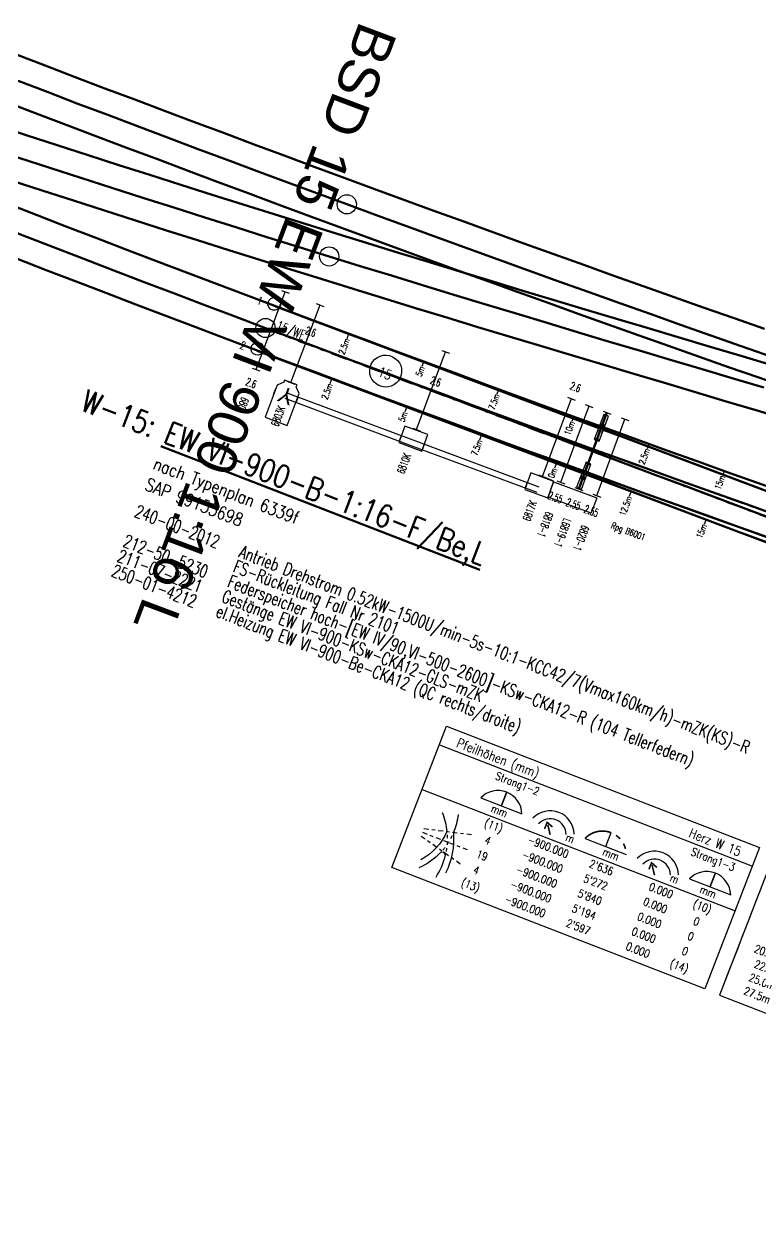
# Model space of a CAD drawing. Header units: millimetres. Extents: x 2688706 to 2690835, y 1254387 to 1255241.
# Drawn here: x 2689214.56 to 2689237.58, y 1254916 to 1254953.5 of the extents above; entities that cross this region are included whole.
import ezdxf
from ezdxf.enums import TextEntityAlignment as Align

# ---------------------------------------------------------------- set-up
doc = ezdxf.new("R2010")
doc.units = ezdxf.units.MM
doc.linetypes.add('STRICHPUNKT', pattern=[1, 0.5, -0.25, 0, -0.25])
for name, color, linetype in [('A-HS-0015-_____', 1, 'STRICHPUNKT'), ('A-N1-0015-_____', 1, 'STRICHPUNKT'), ('BS-TR-B-Gleisstrang-LinieGeometrie', 7, 'Continuous'), ('BS-TR-B-Weiche-Kurzbezeichnung', 7, 'Continuous'), ('BS-TR-B-Weiche-PunktGeometrie', 7, 'Continuous'), ('BS-TR-N-Gleisstrang-LinieGeometrie', 7, 'Continuous'), ('D-TB-0015-_____', 7, 'Continuous'), ('G-EM-0015-_____', 1, 'Continuous'), ('G-GE-0015-_____', 1, 'Continuous'), ('L-HS-0015-_____', 4, 'Continuous'), ('L-N1-0015-_____', 3, 'Continuous'), ('L-ST-0015-_____', 7, 'Continuous'), ('P-ON-0015-_____', 7, 'Continuous'), ('S-ON-0015-_____', 7, 'Continuous'), ('T-DD-0015-_____', 7, 'Continuous'), ('T-EM-0015-_____', 1, 'Continuous'), ('T-GE-0015-_____', 1, 'Continuous'), ('T-HZ-0015-_____', 7, 'Continuous'), ('T-PP-0015-_____', 7, 'Continuous'), ('T-SS-0015-_____', 7, 'Continuous'), ('T-ST', 7, 'Continuous'), ('T-WE-0015-_____', 6, 'Continuous'), ('T-WW-0015-_____', 6, 'Continuous')]:
    doc.layers.add(name, color=color, linetype=linetype)
doc.styles.add('R6', font='simplex.shx', dxfattribs={"width": 0.6})
doc.styles.add('R7', font='simplex.shx', dxfattribs={"width": 0.7})
doc.styles.add('R8', font='simplex.shx', dxfattribs={"width": 0.8})
doc.styles.get("Standard").update_dxf_attribs({"font": 'arial.ttf'})
doc.styles.add('Style-Arial', font='arial.ttf')

# ---------------------------------------------------------------- blocks, each defined once
blk = doc.blocks.new('WeiVlpWeiBez')
at = {"lineweight": 80}
blk.add_line((0, 0), (0, 0), dxfattribs=at)
at = {"lineweight": 80, "style": 'R8', "width": 0.8}
blk.add_attdef('WVP_WNR1', text='', height=0.7, dxfattribs=at).set_placement((0, 0), align=Align.RIGHT)
blk.add_attdef('WVP_WBE1', (0, 0), '', height=0.7, dxfattribs=at)
at = {"color": 7, "style": 'R6', "width": 0.6}
blk.add_attdef('WVP_WNR2', text='', height=0.25, dxfattribs=at).set_placement((0, 0), align=Align.RIGHT)
for tag, p in [('WVP_WBE2', (0, 0)), ('WVP_WVPN', (0, -0.4107919181288739))]:
    blk.add_attdef(tag, p, '', height=0.25, dxfattribs=at)
at = {"color": 7, "lineweight": 30, "style": 'R8', "width": 0.8}
for tag, p in [('WVP_WTPN', (0, -0.8999999999999999)), ('WVP_WSAP', (0, -1.6)), ('WVP_WZUS', (0, -2.3)), ('WVP_WWV', (0, -3))]:
    blk.add_attdef(tag, p, '', height=0.4, dxfattribs=at)
blk = doc.blocks.new('WeiVlpWeiNum')
at = {"color": 7}
blk.add_circle((0, 0, 1), 0.5, dxfattribs=at)
at = {"color": 7, "style": 'R8', "width": 0.8}
blk.add_attdef('WEICHENNR', text='', height=0.3, dxfattribs=at).set_placement((0, 0), align=Align.MIDDLE)
blk = doc.blocks.new('WeiVlpWeiEnd')
at = {"color": 7, "style": 'R7', "width": 0.7}
blk.add_attdef('WEICHENENDE', text='', height=0.3, dxfattribs=at).set_placement((0.3, 0), align=Align.BOTTOM_LEFT)
blk = doc.blocks.new('WeiVlpSchwelleR')
at = {"color": 7}
for p, q in [((-0.4999999999999886, -0.1300000000000048), (-0.4999999999999886, 0.1299999999999719)), ((0.5000000000000153, -0.1300000000000075), (0.5000000000000082, 0.1299999999999692))]:
    blk.add_line(p, q, dxfattribs=at)
at = {"color": 0, "linetype": 'ByBlock', "lineweight": -2}
blk.add_line((0.5000000000000118, -1.201402631621339e-14), (-0.4999999999999868, 4.853087807381139e-15), dxfattribs=at)
at = {"style": 'R6', "width": 0.6}
blk.add_attdef('LAENGE', text='', height=0.25, rotation=90, dxfattribs=at).set_placement((1.229737067022978, 0.007106245459260857, 6e-06), align=Align.MIDDLE)
at = {"style": 'R6', "width": 0.6, "flags": 1}
for tag, p in [('WVP-SKML', (-3, -5.426215032855453e-14, 2e-06)), ('WVP-SKMR', (5, -5.426215032855453e-14, 2e-06))]:
    blk.add_attdef(tag, text='', height=0.25, rotation=180, dxfattribs=at).set_placement(p, align=Align.MIDDLE_CENTER)
for tag, rotation, p in [('VERKLINKS', 180, (-0.8611075787620777, -8.73603956063954e-05, 2e-06)), ('VERKRECHTS', 179.9999999999973, (0.8750000000000082, -5.459328261269093e-14, 2e-06))]:
    blk.add_attdef(tag, text='', height=0.25, rotation=rotation, dxfattribs=at).set_placement(p, align=Align.MIDDLE)
at = {"color": 1, "extrusion": (-1, 1.836970198721029e-16, 1.224646799147353e-16), "style": 'R6', "width": 0.6, "flags": 8}
blk.add_attdef('WVP-ANL', text='', height=0.25, rotation=270, dxfattribs=at).set_placement((1.829950611378862e-14, -6.12323399573665e-17, 0.4999999999999904), align=Align.MIDDLE)
at = {"style": 'R6', "width": 0.6, "flags": 1}
blk.add_attdef('VERSCHIEBUNG', text='', height=0.25, rotation=179.9999999999999, dxfattribs=at).set_placement((1.75503510535756, -5.395683899678261e-14, 2.000000000057511e-06), align=Align.MIDDLE_LEFT)
at = {"color": 1, "extrusion": (1, -1.83697019872103e-16, 3.374459510989179e-32), "style": 'R6', "width": 0.6, "flags": 8}
blk.add_attdef('WVP-ANR', text='', height=0.25, rotation=270, dxfattribs=at).set_placement((-1.90594986648479e-14, -7.137320858570557e-15, 0.5000000000000118), align=Align.MIDDLE)
at = {"style": 'R6', "width": 0.6}
blk.add_attdef('BEZEICHNUNG', text='', height=0.25, rotation=180, dxfattribs=at).set_placement((3.371428571428583, -5.426215032855453e-14, 2.000000000057511e-06), align=Align.MIDDLE_LEFT)
blk = doc.blocks.new('WeiVlpAbstMarkeL')
blk.add_line((0, 0), (-0.1500000000000004, -1.110223024625157e-16))
at = {"style": 'R7', "width": 0.7}
blk.add_attdef('ATTR', text='', height=0.2, dxfattribs=at).set_placement((-0.1500000000000004, -1.110223024625157e-16), align=Align.MIDDLE_RIGHT)
blk = doc.blocks.new('WeiVlpAbstZeile')
for points in [[(0, 0), (0, -0.45)], [(6.6, 1.110223024625157e-16), (6.6, -0.4499999999999999)]]:
    blk.add_lwpolyline(points)
at = {"style": 'R8', "width": 0.8}
for tag, p in [('ATTR1', (1.1, -0.35)), ('ATTR2', (3.3, -0.35)), ('ATTR3', (5.5, -0.35))]:
    blk.add_attdef(tag, text='', height=0.25, dxfattribs=at).set_placement(p, align=Align.CENTER)
blk = doc.blocks.new('WeiVlpAbstLeer')
for points in [[(0, 0), (0, -0.2)], [(6.6, 1.110223024625157e-16), (6.6, -0.1999999999999999)]]:
    blk.add_lwpolyline(points)
blk.add_attdef('ATTR1', text='', height=0.1).set_placement((1.1, -0.15), align=Align.CENTER)
blk = doc.blocks.new('st_Norm_a')
at = {"color": 0, "linetype": 'ByBlock', "lineweight": -2}
blk.add_circle((0, 0, 1), 0.2, dxfattribs=at)
at = {"layer": 'T-ST', "color": 0, "linetype": 'ByBlock', "lineweight": -2, "style": 'R7', "width": 0.7}
blk.add_attdef('WVP-STNR', text='', height=0.25, dxfattribs=at).set_placement((0.55, 0), align=Align.MIDDLE)
blk = doc.blocks.new('WeiVlpHzPfHoe')
at = {"color": 0, "flags": 128}
blk.add_lwpolyline([(0, 4.75), (10.5, 4.75), (10.5, 0), (0, 0)], close=True, dxfattribs=at)
for points in [[(0, 4.125), (10.5, 4.125)], [(6, 3.037012574273818), (6, 3.5)], [(1.807090350616535, 3.037012574273817), (3.192909649383465, 3.037012574273818)], [(5.307090350616535, 3.037012574273817), (6.692909649383465, 3.037012574273818)], [(8.807090350616535, 3.037012574273817), (10.19290964938346, 3.037012574273818)], [(0, 2.625), (10.5, 2.625)]]:
    blk.add_lwpolyline(points, dxfattribs=at)
at = {"color": 6, "const_width": 0.05, "flags": 128}
for points in [[(2.5, 3.037012574273818), (2.5, 3.5)], [(9.5, 3.037012574273818), (9.5, 3.5)], [(4.020129247741982, 2.856765502952209), (4.022004965575411, 3.078661321541994), (4.230503801395625, 3.002704043506002)], [(4.068317765962656, 3.011900103614604), (4.25, 2.75)], [(7.520129247741982, 2.856765502952209), (7.522004965575411, 3.078661321541994), (7.730503801395626, 3.002704043506002)], [(7.568317765962657, 3.011900103614604), (7.75, 2.75)]]:
    blk.add_lwpolyline(points, dxfattribs=at)
for points in [[(6, 3.5, 0.3033466836073422), (5.307090350616535, 3.037012574273817)], [(6.34049287480466, 3.418254893141276, 0.05897308597087272), (6.175084022891929, 3.479277440298257)], [(6.60676274578121, 3.190838939219355, 0.05897308597087263), (6.487086036247637, 3.320304474200023)]]:
    blk.add_lwpolyline(points, format="xyb", dxfattribs=at)
at = {"color": 6, "flags": 128}
for points in [[(1.334838188259141, 2.298112538061559, -0.07095954338903301), (1.404518120160539, 1.715677878177598, -0.1353259088249071), (1.634500919049627, 0.4381247944243519)], [(0.8502239918037731, 2.18028771003253, -0.0692758960789221), (1.202879824827046, 1.672423928417298, -0.1647218035189029), (0.7623133654820696, 0.5518360280462504)], [(1.400326773192603, 0.2165394458188814, 0.08570773043809636), (1.421709867840611, 0.9792598706746427), (1.34799545871255, 1.038001135321863), (1.254665049319663, 0.9866948460528544, -0.1007783980448205), (0.797833684721013, 0.2950893311715674)]]:
    blk.add_lwpolyline(points, format="xyb", dxfattribs=at)
at = {"color": 0, "linetype": 'STRICHPUNKT', "ltscale": 0.3, "flags": 128}
for points in [[(0.5, 1.5), (2, 1.875)], [(0.5, 1.375), (2, 1.375)], [(0.5, 1.25), (2, 0.875)]]:
    blk.add_lwpolyline(points, dxfattribs=at)
at = {"color": 0, "flags": 128}
for points in [[(1.24780686834943, 1.578305293962687, -0.01163091488347914), (1.288308337173645, 1.482199167132274, -0.01163091488347914)], [(1.399352909082856, 1.608919446568276, -0.01286702574680979), (1.388702611358578, 1.5025680794706, -0.01286702574680979)], [(1.324195366249726, 1.188762784259803, -0.01286702574680952), (1.292030651678614, 1.086834018635379)], [(1.32429659157228, 1.384313508649521, -0.01163091488347909), (1.355693757806499, 1.28486012990489)], [(1.372595429920927, 1.39690540473967, -0.01286702574680956), (1.351074018015307, 1.292211226512088)], [(1.382431896634341, 1.184054234624475, -0.01163091488347934), (1.404453150322087, 1.082113953198129)]]:
    blk.add_lwpolyline(points, format="xyb", dxfattribs=at)
at = {"color": 0}
for centre, radius in [((2.5, 2.75), 0.75), ((4.25, 2.75), 0.75), ((7.75, 2.75), 0.75), ((9.5, 2.75), 0.75), ((4.25, 2.75), 0.5), ((7.75, 2.75), 0.5)]:
    blk.add_arc(centre, radius, 22.5, 157.5, dxfattribs=at)
at = {"color": 0, "style": 'R8', "width": 0.8}
for p in [(2.5, 2.75), (9.5, 2.75)]:
    blk.add_text('mm', height=0.25, dxfattribs=at).set_placement(p, align=Align.CENTER)
for s, p in [('m', (5, 2.75)), ('mm', (6.5, 2.75)), ('m', (8.5, 2.75))]:
    blk.add_text(s, height=0.25, dxfattribs=at).set_placement(p, align=Align.RIGHT)
for tag, p, height in [('WVP_HZPH_T1', (0.5, 4.25), 0.3), ('WVP_HZPH_S1', (2, 3.75), 0.25)]:
    blk.add_attdef(tag, p, '', height=height, dxfattribs=at)
for tag, height, p in [('WVP_HZPH_T2', 0.3, (10, 4.25)), ('WVP_HZPH_S2', 0.25, (10, 3.75)), ('WVP_HZPH_B1', 0.25, (5, 2.25)), ('WVP_HZPH_C1', 0.25, (6.5, 2.25)), ('WVP_HZPH_D1', 0.25, (8.5, 2.25)), ('WVP_HZPH_B2', 0.25, (5, 1.75)), ('WVP_HZPH_C2', 0.25, (6.5, 1.75)), ('WVP_HZPH_D2', 0.25, (8.5, 1.75)), ('WVP_HZPH_B3', 0.25, (5, 1.25)), ('WVP_HZPH_C3', 0.25, (6.5, 1.25)), ('WVP_HZPH_D3', 0.25, (8.5, 1.25)), ('WVP_HZPH_B4', 0.25, (5, 0.75)), ('WVP_HZPH_C4', 0.25, (6.5, 0.75)), ('WVP_HZPH_D4', 0.25, (8.5, 0.75)), ('WVP_HZPH_B5', 0.25, (5, 0.25)), ('WVP_HZPH_C5', 0.25, (6.5, 0.25)), ('WVP_HZPH_D5', 0.25, (8.5, 0.25))]:
    blk.add_attdef(tag, text='', height=height, dxfattribs=at).set_placement(p, align=Align.RIGHT)
for tag, p in [('WVP_HZPH_A1', (2.5, 2.25)), ('WVP_HZPH_E1', (9.5, 2.25)), ('WVP_HZPH_A2', (2.5, 1.75)), ('WVP_HZPH_E2', (9.5, 1.75)), ('WVP_HZPH_A3', (2.5, 1.25)), ('WVP_HZPH_E3', (9.5, 1.25)), ('WVP_HZPH_A4', (2.5, 0.75)), ('WVP_HZPH_E4', (9.5, 0.75)), ('WVP_HZPH_A5', (2.5, 0.25)), ('WVP_HZPH_E5', (9.5, 0.25))]:
    blk.add_attdef(tag, text='', height=0.25, dxfattribs=at).set_placement(p, align=Align.CENTER)
blk = doc.blocks.new('swm_Gest_CKA12_GLS_2HV')
blk.add_lwpolyline([(-0.001, 0), (-0.211000000000008, 0.001000000000000013), (-0.211000000000008, -0.06700000000001204), (-0.3710000000000045, -0.2270000000000229), (-0.3710000000000046, -1.296000000000011), (0.3690000000000045, -1.296000000000011), (0.3690000000000045, -0.2270000000000229), (0.209000000000008, -0.06700000000001206), (0.209000000000008, 0.0009999999999999872)], close=True)
blk.add_circle((0, 0), 0.001)
at = {"invisible_edges": 10}
blk.add_3dface([(-0.3710000000000046, -0.5370000000000771, 0.001), (-0.3710000000000045, -0.3340000000000273, 0.001), (0.3690000000000045, -0.3340000000000273, 0.001), (0.3690000000000045, -0.5370000000000771, 0.001)], dxfattribs=at)
at = {"flags": 1}
blk.add_attdef('WVP-FOLGEBLOCK', (0, 0), '', height=0.025, dxfattribs=at)
for tag, p in [('WVP-ZEICHNEVON2', (0.00149999999999775, -0.5270000000000771)), ('WVP-ZEICHNEVON1', (0.001499999999997733, -0.3440000000000273))]:
    blk.add_attdef(tag, p, '', height=0.025, rotation=120, dxfattribs=at)
at = {"color": 7, "style": 'R7', "width": 0.7}
for tag, p in [('SWM_SAP', (0, -2)), ('SWM_BEZ', (0, -2.5))]:
    blk.add_attdef(tag, p, '', height=0.4, dxfattribs=at)
blk = doc.blocks.new('swm_Gest_CKA12_xxx_HV2')
blk.add_lwpolyline([(0.3849999999999909, -0.02500000000000571), (-0.3799999999999955, -0.02500000000000566), (-0.3799999999999955, -0.5750000000000028), (0.3849999999999908, -0.5750000000000028)], close=True)
blk.add_circle((0, 0), 0.001)
at = {"invisible_edges": 10}
blk.add_3dface([(-0.3799999999999955, -0.5380000000000771, 0.001), (-0.3799999999999955, -0.3350000000000273, 0.001), (0.3849999999999909, -0.3350000000000273, 0.001), (0.3849999999999908, -0.5380000000000771, 0.001)], dxfattribs=at)
at = {"flags": 1}
blk.add_attdef('WVP-FOLGEBLOCK', (0, 0), '', height=0.025, dxfattribs=at)
for tag, p, rotation in [('WVP-ZEICHNEVON2', (0.002499999999997749, -0.5280000000000771), 120), ('WVP-ZEICHNEVON1', (0.002499999999997733, -0.3450000000000273), 120), ('WVP-ZEICHNENACH1', (0.002499999999997733, -0.3450000000000273), 63.00000000000001), ('WVP-ZEICHNENACH2', (0.002499999999997749, -0.5280000000000771), 63.00000000000001)]:
    blk.add_attdef(tag, p, '', height=0.025, rotation=rotation, dxfattribs=at)
blk = doc.blocks.new('swm_Gest_CKA12_xxx_HV1')
blk.add_lwpolyline([(0.3849999999999909, -0.02500000000000571), (-0.3799999999999955, -0.02500000000000566), (-0.3799999999999955, -0.5750000000000028), (0.3849999999999908, -0.5750000000000028)], close=True)
blk.add_circle((0, 0), 0.001)
at = {"invisible_edges": 10}
blk.add_3dface([(-0.3799999999999955, -0.5380000000000771, 0.001), (-0.3799999999999955, -0.3350000000000273, 0.001), (0.3849999999999909, -0.3350000000000273, 0.001), (0.3849999999999908, -0.5380000000000771, 0.001)], dxfattribs=at)
at = {"flags": 1}
blk.add_attdef('WVP-FOLGEBLOCK', (0, 0), '', height=0.025, dxfattribs=at)
for tag, p in [('WVP-ZEICHNENACH1', (0.002499999999997733, -0.3450000000000273)), ('WVP-ZEICHNENACH2', (0.002499999999997749, -0.5280000000000771))]:
    blk.add_attdef(tag, p, '', height=0.025, rotation=63.00000000000001, dxfattribs=at)
blk = doc.blocks.new('WvpSwm_71018163319')
at = {"linetype": 'Continuous'}
for p, q in [((0.004990089207524306, -0.3439670754733939), (4.208644196129455, -0.2942810399270748)), ((4.208644196129455, -0.2942810399270748), (8.409886794958481, -0.2338221069665831)), ((0.00684677657255861, -0.5269576564114491), (4.211108144752188, -0.4772644516266134)), ((4.211108144752188, -0.4772644516266134), (8.41270862108928, -0.4168003496549035))]:
    blk.add_line(p, q, dxfattribs=at)
for name, p, rotation in [('swm_Gest_CKA12_GLS_2HV', (0, 0), 0.5813233610458725), ('swm_Gest_CKA12_xxx_HV2', (4.201499273702723, 0.05065402654708784), 0.7714651519711587), ('swm_Gest_CKA12_xxx_HV1', (8.402067256041335, 0.1110983256133702), 0.8835253310163588)]:
    blk.add_blockref(name, p, dxfattribs=dict(rotation=rotation))
at = {"layer": 'T-GE-0015-_____', "style": 'R7', "width": 0.6999999999999998}
for tag, p in [('SWM_SAP', (0.02029166519162118, -1.999897059431748)), ('SWM_BEZ', (0.02536458148949805, -2.499871324289685))]:
    blk.add_attdef(tag, p, '', height=0.4, rotation=0.5813233610458725, dxfattribs=at)
blk = doc.blocks.new('WvpSwm_71018163338')
at = {"layer": 'T-EM-0015-_____', "style": 'R7', "width": 0.6999999999999998}
for tag, p in [('SWM_SAP', (0.03904494514182488, -3.999809431992838)), ('SWM_BEZ', (0.04392556328451747, -4.499785610991943))]:
    blk.add_attdef(tag, p, '', height=0.4, rotation=0.5592865238577416, dxfattribs=at)
blk = doc.blocks.new('swm_FeSp_R')
blk.add_lwpolyline([(0.3849999999999915, -0.04500000000000426), (1.824999999999991, -0.04500000000000717), (1.82499999999999, -0.5550000000000073), (0.3849999999999903, -0.5550000000000043)], close=True)
blk.add_circle((0, 0), 0.001)
at = {"color": 7, "style": 'R7', "width": 0.7}
for tag, p in [('SWM_SAP', (0, -1.5)), ('SWM_BEZ', (0, -2))]:
    blk.add_attdef(tag, p, '', height=0.4, dxfattribs=at)
blk = doc.blocks.new('WvpSwm_71019170639')
at = {"rotation": 0.9929394957324175}
blk.add_blockref('swm_FeSp_R', (0, 0), dxfattribs=at)
at = {"layer": 'T-EM-0015-_____', "style": 'R7', "width": 0.6999999999999998}
for tag, p in [('SWM_SAP', (0.02599379404074398, -1.499774757312367)), ('SWM_BEZ', (0.03465839205426846, -1.99969967641649))]:
    blk.add_attdef(tag, p, '', height=0.4, rotation=0.9929394957324175, dxfattribs=at)
blk = doc.blocks.new('pla_RpgB6001')
at = {"color": 0, "linetype": 'ByBlock', "lineweight": -2}
blk.add_lwpolyline([(0.3749999999999997, 0.08000000000000011), (-0.4650000000000002, 0.08000000000000022), (-0.4650000000000003, -0.07999999999999978), (0.3749999999999997, -0.07999999999999989)], close=True, dxfattribs=at)
for points in [[(-0.1080000000000001, 0.08000000000000018), (-0.1080000000000001, -0.07999999999999975)], [(-0.0760000000000001, 0.08000000000000017), (-0.07600000000000012, -0.07999999999999984)]]:
    blk.add_lwpolyline(points, dxfattribs=at)
at = {"color": 1, "linetype": 'ByBlock', "lineweight": -2}
blk.add_lwpolyline([(1.221245327087673e-15, 0.08000000000000017), (1.165734175856414e-15, -0.07999999999999985)], dxfattribs=at)
at = {"color": 2, "linetype": 'ByBlock', "lineweight": -2}
blk.add_lwpolyline([(0.07600000000000005, 0.08000000000000013), (0.076, -0.07999999999999982)], dxfattribs=at)
at = {"color": 0, "linetype": 'ByBlock', "lineweight": -2}
for centre in [(-0.3300000000000001, 0), (-0.1550000000000001, 0.05500000000000018), (0.345, 0.05500000000000012), (-0.1550000000000002, -0.05499999999999982), (0.3449999999999996, -0.0549999999999999)]:
    blk.add_circle(centre, 0.012, dxfattribs=at)
at = {"color": 1, "linetype": 'ByBlock', "lineweight": -2}
blk.add_circle((0, 0), 0.02, dxfattribs=at)
at = {"style": 'R7', "width": 0.7}
blk.add_attdef('WVP-PBEZ', text='', height=0.025, rotation=269.5935867152447, dxfattribs=at).set_placement((-0.0925000000000001, -9.7144514654701e-17), align=Align.MIDDLE_CENTER)
blk.add_attdef('WVP-PLNR', text='', height=0.2, dxfattribs=at).set_placement((0, 0), align=Align.MIDDLE_LEFT)
at = {"style": 'R7', "width": 0.7, "flags": 1}
for tag, p in [('WVP-PLFK', (0.5366666666666667, -0.2)), ('WVP-PLSP', (0.5433333333333333, -0.3999999999999999)), ('WVP-PLDI', (0.4999999999999999, -0.6))]:
    blk.add_attdef(tag, text='', height=0.2, dxfattribs=at).set_placement(p, align=Align.MIDDLE)
blk = doc.blocks.new('WvpSwm_7111015014')
at = {"layer": 'T-EM-0015-_____', "style": 'R7', "width": 0.6999999999999998}
for tag, p in [('SWM_SAP', (0.03904494514182488, -3.999809431992838)), ('SWM_BEZ', (0.04392556328451747, -4.499785610991943))]:
    blk.add_attdef(tag, p, '', height=0.4, rotation=0.5592865238577416, dxfattribs=at)
blk = doc.blocks.new('swm_Antr_Y')
blk.add_circle((0, 0), 0.001)
blk.add_text('Y', height=0.5, rotation=180).set_placement((-2.686572381892459e-17, -0.4387650567885478), align=Align.MIDDLE_CENTER)
at = {"color": 7, "style": 'R7', "width": 0.7}
for tag, p in [('SWM_SAP', (0, -3)), ('SWM_BEZ', (0, -3.5))]:
    blk.add_attdef(tag, p, '', height=0.4, dxfattribs=at)
blk = doc.blocks.new('WvpSwm_71110154015')
at = {"rotation": 0.6033601982340161}
blk.add_blockref('swm_Antr_Y', (0, 0), dxfattribs=at)
at = {"layer": 'T-GE-0015-_____', "style": 'R7', "width": 0.6999999999999998}
for tag, p in [('SWM_SAP', (0.03159128221585661, -2.999833660536524)), ('SWM_BEZ', (0.03685649591847096, -3.499805937292611))]:
    blk.add_attdef(tag, p, '', height=0.4, rotation=0.6033601982340161, dxfattribs=at)
blk = doc.blocks.new('Weiche-15')
at = {"layer": 'A-HS-0015-_____', "flags": 128}
blk.add_lwpolyline([(363.71917, 8.97565, 0.01560596673952086), (419.83895, 11.29781)], format="xyb", dxfattribs=at)
at = {"layer": 'A-N1-0015-_____', "flags": 128}
blk.add_lwpolyline([(363.71917, 8.97565), (419.91145, 9.54578)], dxfattribs=at)
at = {"layer": 'D-TB-0015-_____', "flags": 128}
blk.add_lwpolyline([(384.5, 1.497903599553569), (384.5, -5.352096400446432), (404.3000000000001, -5.352096400446432), (404.3000000000001, 1.497903599553569)], close=True, dxfattribs=at)
at = {"layer": 'L-HS-0015-_____', "flags": 128}
for points in [[(363.7115608967246, 9.725611400038247, 0.005774876275537179), (384.4782108594515, 10.17622016284655, 0.005774876275537179)], [(363.7267791032755, 8.2256885999617, 0.005768378771686435), (384.5046722119044, 8.676271197189786, 0.005768378771686435)]]:
    blk.add_lwpolyline(points, format="xyb", dxfattribs=at)
at = {"layer": 'L-N1-0015-_____', "flags": 128}
for points in [[(363.7115608499045, 9.725611399563219), (384.4932508066586, 9.936463582372749)], [(363.7267791500956, 8.225688600436781), (384.515709145988, 8.436614241086318)]]:
    blk.add_lwpolyline(points, dxfattribs=at)
at = {"layer": 'D-TB-0015-_____'}
for p, values in [((384.5, -1.80209640044643), {'ATTR1': '15.0m', 'ATTR2': '-125', 'ATTR3': '0'}), ((384.5, -2.252096400446431), {'ATTR1': '17.5m', 'ATTR2': '-170', 'ATTR3': '0'}), ((384.5, -2.702096400446433), {'ATTR1': '20.0m', 'ATTR2': '-222', 'ATTR3': '0'}), ((384.5, -3.352096400446431), {'ATTR1': '20.772m', 'ATTR2': '-240', 'ATTR3': '(0)'}), ((384.5, -3.802096400446432), {'ATTR1': '22.5m', 'ATTR2': '-281'}), ((384.5, -4.252096400446431), {'ATTR1': '25.0m', 'ATTR2': '-347'}), ((384.5, -4.702096400446433), {'ATTR1': '27.5m', 'ATTR2': '-420'})]:
    blk.add_blockref('WeiVlpAbstZeile', p, dxfattribs=at).add_auto_attribs(values)
for p in [(384.5, -3.152096400446432), (384.5, -5.152096400446432)]:
    blk.add_blockref('WeiVlpAbstLeer', p, dxfattribs=at)
at = {"layer": 'G-EM-0015-_____'}
ref = blk.add_blockref('WvpSwm_71019170639', (373.4753524647476, 7.800924795496694), dxfattribs=at)
ref.add_attrib('SWM_SAP', '212-50-5230', (362, 1.000000000000001), dxfattribs={"layer": 'T-EM-0015-_____', "height": 0.4, "style": 'R7', "width": 0.6999999999999998})
ref.add_attrib('SWM_BEZ', 'Federspeicher hoch-[EW IV/90,VI-500-2600]-KSw-CKA12-R (104 Tellerfedern)', (365.5, 1.000000000000001), dxfattribs={"layer": 'T-EM-0015-_____', "height": 0.4, "style": 'R7', "width": 0.6999999999999998})
ref = blk.add_blockref('WvpSwm_71018163338', (365.0712853790689, 7.689800904235805), dxfattribs=at)
ref.add_attrib('SWM_BEZ', 'FS-Rückleitung Fall Nr 2101', (365.5, 1.500000000000001), dxfattribs={"layer": 'T-EM-0015-_____', "height": 0.4, "style": 'R7', "width": 0.6999999999999998})
ref = blk.add_blockref('WvpSwm_7111015014', (365.0712853790689, 7.689800904235806), dxfattribs=at)
ref.add_attrib('SWM_BEZ', 'el.Heizung EW VI-900-Be-CKA12 (QC rechts/droite)', (365.5, 1.332267629550188e-15), dxfattribs={"layer": 'T-EM-0015-_____', "height": 0.4, "style": 'R7', "width": 0.6999999999999998})
ref.add_attrib('SWM_SAP', '250-01-4212', (362, 1.332267629550188e-15), dxfattribs={"layer": 'T-EM-0015-_____', "height": 0.4, "style": 'R7', "width": 0.6999999999999998})
at = {"layer": 'G-GE-0015-_____'}
ref = blk.add_blockref('WvpSwm_71018163319', (365.0722853275986, 7.689811050068401), dxfattribs=at)
ref.add_attrib('SWM_BEZ', 'Gestänge EW VI-900-KSw-CKA12-GLS-mZK', (365.5, 0.5000000000000013), dxfattribs={"layer": 'T-GE-0015-_____', "height": 0.4, "style": 'R7', "width": 0.6999999999999998})
ref.add_attrib('SWM_SAP', '211-07-2221       ', (362, 0.5000000000000013), dxfattribs={"layer": 'T-GE-0015-_____', "height": 0.4, "style": 'R7', "width": 0.6999999999999998})
ref = blk.add_blockref('WvpSwm_71110154015', (365.0732852761284, 7.689821195900997), dxfattribs=at)
ref.add_attrib('SWM_BEZ', 'Antrieb Drehstrom 0.52kW-1500U/min-5s-10:1-KCC42/7(Vmax160km/h)-mZK(KS)-R', (365.5, 2.000000000000001), dxfattribs={"layer": 'T-GE-0015-_____', "height": 0.4, "style": 'R7', "width": 0.6999999999999998})
ref.add_attrib('SWM_SAP', '240-00-2012', (362, 2.000000000000001), dxfattribs={"layer": 'T-GE-0015-_____', "height": 0.4, "style": 'R7', "width": 0.6999999999999998})
at = {"layer": 'L-ST-0015-_____', "color": 7}
ref = blk.add_blockref('st_Norm_a', (363.7115608499045, 9.725611399563219), dxfattribs=dict(at, rotation=0.5813020419484756))
ref.add_attrib('WVP-STNR', '1', dxfattribs={"layer": 'T-ST', "color": 0, "linetype": 'ByBlock', "lineweight": -2, "height": 0.25, "rotation": 0.5813020419484756, "style": 'R7', "width": 0.7}).set_placement((363.2469499633797, 9.731191402852797), align=Align.MIDDLE)
ref = blk.add_blockref('st_Norm_a', (363.7267791500956, 8.225688600436781), dxfattribs=dict(at, rotation=0.5813020419485773))
ref.add_attrib('WVP-STNR', '2', dxfattribs={"layer": 'T-ST', "color": 0, "linetype": 'ByBlock', "lineweight": -2, "height": 0.25, "rotation": 0.5813020419485773, "style": 'R7', "width": 0.7}).set_placement((363.2581339788687, 8.23126860372636), align=Align.MIDDLE)
at = {"layer": 'P-ON-0015-_____', "rotation": 270.5813062209895}
blk.add_blockref('pla_RpgB6001', (374.6411062362366, 9.840003355430605), dxfattribs=at)
at = {"layer": 'P-ON-0015-_____'}
ref = blk.add_blockref('pla_RpgB6001', (374.6662745516784, 8.333181149423336), dxfattribs=dict(at, rotation=90.58130622098948))
ref.add_attrib('WVP-PLNR', 'Rpg B6001', dxfattribs={"layer": 'T-PP-0015-_____', "height": 0.2, "rotation": 0.5813062209894565, "style": 'R7', "width": 0.7}).set_placement((376.0407238845748, 7.161576723370306), align=Align.MIDDLE_LEFT)
at = {"layer": 'S-ON-0015-_____'}
ref = blk.add_blockref('WeiVlpSchwelleR', (373.454306824241, 9.100754815543834), dxfattribs=dict(at, xscale=2.6, rotation=270.8835253310161))
ref.add_attrib('BEZEICHNUNG', '6817K', dxfattribs={"layer": 'T-SS-0015-_____', "height": 0.25, "rotation": 90.88352533101605, "style": 'R6', "width": 0.6}).set_placement((373.49711732805, 6.324754313548709), align=Align.MIDDLE_LEFT)
ref.add_attrib('LAENGE', '2.6', dxfattribs={"layer": 'T-SS-0015-_____', "height": 0.25, "rotation": 0.8835253310160478, "style": 'R6', "width": 0.6}).set_placement((373.4257137717676, 10.78290023520265), align=Align.MIDDLE)
ref = blk.add_blockref('WeiVlpSchwelleR', (363.8991606673757, 8.977485197678188), dxfattribs=dict(at, xscale=2.6, rotation=270.5813044784044))
ref.add_attrib('BEZEICHNUNG', '6801', dxfattribs={"layer": 'T-SS-0015-_____', "height": 0.25, "rotation": 270.5813044784044, "style": 'R6', "width": 0.6}).set_placement((363.9219881405634, 6.727591996870435), align=Align.MIDDLE_LEFT)
ref.add_attrib('LAENGE', '2.6', dxfattribs={"layer": 'T-SS-0015-_____', "height": 0.25, "rotation": 0.5813044784043894, "style": 'R6', "width": 0.6}).set_placement((363.9230418217638, 7.227639148176129), align=Align.MIDDLE)
ref = blk.add_blockref('WeiVlpSchwelleR', (365.0590957452241, 8.989744138699068), dxfattribs=dict(at, xscale=2.6, rotation=270.5813233610452))
ref.add_attrib('BEZEICHNUNG', '6803K', dxfattribs={"layer": 'T-SS-0015-_____', "height": 0.25, "rotation": 90.58132336104522, "style": 'R6', "width": 0.6}).set_placement((365.0870018491734, 6.239386555842505), align=Align.MIDDLE_LEFT)
ref.add_attrib('LAENGE', '2.6', dxfattribs={"layer": 'T-SS-0015-_____', "height": 0.25, "rotation": 0.5813233610452285, "style": 'R6', "width": 0.6}).set_placement((365.0791321041712, 9.402708353286698), align=Align.MIDDLE)
ref = blk.add_blockref('WeiVlpSchwelleR', (369.2562811411399, 9.040347236229373), dxfattribs=dict(at, xscale=2.6, rotation=270.7714651519719))
ref.add_attrib('BEZEICHNUNG', '6810K', dxfattribs={"layer": 'T-SS-0015-_____', "height": 0.25, "rotation": 90.7714651519719, "style": 'R6', "width": 0.6}).set_placement((369.2934223661681, 6.282080279015851), align=Align.MIDDLE_LEFT)
ref.add_attrib('LAENGE', '2.6', dxfattribs={"layer": 'T-SS-0015-_____', "height": 0.25, "rotation": 0.7714651519718899, "style": 'R6', "width": 0.6}).set_placement((369.2861101092849, 9.363698999531039), align=Align.MIDDLE)
ref = blk.add_blockref('WeiVlpSchwelleR', (374.0537234343119, 9.110177658062668), dxfattribs=dict(at, xscale=2.55, rotation=270.920342519909))
ref.add_attrib('BEZEICHNUNG', '6818-1', dxfattribs={"layer": 'T-SS-0015-_____', "height": 0.25, "rotation": 270.920342519909, "style": 'R6', "width": 0.6}).set_placement((374.0903402425286, 6.830800056322041), align=Align.MIDDLE_LEFT)
ref.add_attrib('LAENGE', '2.55', dxfattribs={"layer": 'T-SS-0015-_____', "height": 0.25, "rotation": 0.9203425199089428, "style": 'R6', "width": 0.6}).set_placement((374.0886045141, 7.330848013519643), align=Align.MIDDLE)
at = {"layer": 'S-ON-0015-_____', "color": 6, "lineweight": 50}
ref = blk.add_blockref('WeiVlpSchwelleR', (374.6531357287121, 9.119799954019301), dxfattribs=dict(at, xscale=2.55, rotation=270.9569172564383))
ref.add_attrib('BEZEICHNUNG', 'L6819-1', dxfattribs={"layer": 'T-SS-0015-_____', "height": 0.25, "rotation": 270.9569172564383, "style": 'R6', "width": 0.6}).set_placement((374.691266699794, 6.836906047366433), align=Align.MIDDLE_LEFT)
ref.add_attrib('LAENGE', '2.55', dxfattribs={"layer": 'T-SS-0015-_____', "height": 0.25, "rotation": 0.9569172564383206, "style": 'R6', "width": 0.6}).set_placement((374.6892230716076, 7.336953024237623), align=Align.MIDDLE)
at = {"layer": 'S-ON-0015-_____'}
ref = blk.add_blockref('WeiVlpSchwelleR', (375.2525435745851, 9.12962170049494), dxfattribs=dict(at, xscale=2.55, rotation=270.9932346459898))
ref.add_attrib('BEZEICHNUNG', '6820-1', dxfattribs={"layer": 'T-SS-0015-_____', "height": 0.25, "rotation": 270.9932346459898, "style": 'R6', "width": 0.6}).set_placement((375.2921864019319, 6.843012814070372), align=Align.MIDDLE_LEFT)
ref.add_attrib('LAENGE', '2.55', dxfattribs={"layer": 'T-SS-0015-_____', "height": 0.25, "rotation": 0.9932346459898295, "style": 'R6', "width": 0.6}).set_placement((375.2898378017928, 7.343058646186852), align=Align.MIDDLE)
at = {"layer": 'T-DD-0015-_____', "rotation": 90.58131}
for p, values in [((366.2113582439692, 9.757949815247457), {'ATTR': '2.5m'}), ((368.7111012655583, 9.793738088557461), {'ATTR': '5m'}), ((371.2107351318775, 9.836475763228123), {'ATTR': '7.5m'}), ((376.2095981212212, 9.942797941667664), {'ATTR': '12.5m'}), ((378.7087886081334, 10.00638162367454), {'ATTR': '15m'}), ((368.7265573232175, 8.272916447876034), {'ATTR': '5m'}), ((371.2264286550949, 8.298280281527973), {'ATTR': '7.5m'}), ((373.7262999869723, 8.323644115179913), {'ATTR': '10m'}), ((376.2261713188497, 8.349007948831854), {'ATTR': '12.5m'}), ((378.7260426507271, 8.374371782483795), {'ATTR': '15m'}), ((366.2266859913401, 8.247552614224093), {'ATTR': '2.5m'})]:
    blk.add_blockref('WeiVlpAbstMarkeL', p, dxfattribs=at).add_auto_attribs(values)
at = {"layer": 'T-DD-0015-_____'}
ref = blk.add_blockref('WeiVlpAbstMarkeL', (373.7102405233081, 9.886162508940743), dxfattribs=dict(at, rotation=90.58131))
ref.add_attrib('ATTR', '10m', dxfattribs={"layer": '0', "height": 0.2, "rotation": 90.58131, "style": 'R7', "width": 0.6999999999999998}).set_placement((373.7117623632201, 9.737895748355315), align=Align.MIDDLE_RIGHT)
at = {"layer": 'T-HZ-0015-_____'}
blk.add_blockref('WeiVlpHzPfHoe', (373.5, -5.334091588878294), dxfattribs=at).add_auto_attribs({'WVP_HZPH_T1': 'Pfeilhöhen (mm)', 'WVP_HZPH_T2': 'Herz W 15', 'WVP_HZPH_S1': 'Strang1-2', 'WVP_HZPH_S2': 'Strang1-3', 'WVP_HZPH_A1': '(11)', 'WVP_HZPH_A2': '4', 'WVP_HZPH_A3': '19', 'WVP_HZPH_A4': '4', 'WVP_HZPH_A5': '(13)', 'WVP_HZPH_B1': '-900.000', 'WVP_HZPH_B2': '-900.000', 'WVP_HZPH_B3': '-900.000', 'WVP_HZPH_B4': '-900.000', 'WVP_HZPH_B5': '-900.000', 'WVP_HZPH_C1': "2'636", 'WVP_HZPH_C2': "5'272", 'WVP_HZPH_C3': "5'840", 'WVP_HZPH_C4': "5'194", 'WVP_HZPH_C5': "2'597", 'WVP_HZPH_D1': '0.000', 'WVP_HZPH_D2': '0.000', 'WVP_HZPH_D3': '0.000', 'WVP_HZPH_D4': '0.000', 'WVP_HZPH_D5': '0.000', 'WVP_HZPH_E1': '(10)', 'WVP_HZPH_E2': '0', 'WVP_HZPH_E3': '0', 'WVP_HZPH_E4': '0', 'WVP_HZPH_E5': '(14)'})
at = {"layer": 'T-WE-0015-_____'}
blk.add_blockref('WeiVlpWeiEnd', (363.71917, 8.97565), dxfattribs=at).add_auto_attribs({'WEICHENENDE': '15/WE1'})
at = {"layer": 'T-WW-0015-_____'}
for name, p, values in [('WeiVlpWeiNum', (367.7188607836927, 9.025120166905594), {'WEICHENNR': '15'}), ('WeiVlpWeiBez', (362, 4.500000000000001), {'WVP_WNR1': 'W-15: ', 'WVP_WBE1': '%%uEW VI-900-B-1:16-F/Be,L%%u', 'WVP_WTPN': 'nach Typenplan 6339f', 'WVP_WSAP': 'SAP 99153698'})]:
    blk.add_blockref(name, p, dxfattribs=at).add_auto_attribs(values)

msp = doc.modelspace()

# ---------------------------------------------------------------- linework, layer by layer
at = {"layer": 'BS-TR-B-Gleisstrang-LinieGeometrie', "lineweight": 50}
for points in [[(2689205.68887408, 1254952.21798201, 453.94415), (2689206.6537552, 1254951.89061716, 453.947430307546), (2689207.61911276, 1254951.56465994, 453.950710615092), (2689208.5849447, 1254951.24011106, 453.953990922638), (2689209.55124897, 1254950.91697119, 453.957271230184), (2689210.51802352, 1254950.59524104, 453.9605515377299), (2689211.48526629, 1254950.27492128, 453.963831845276), (2689212.45297522, 1254949.95601259, 453.967112152822), (2689213.42114825, 1254949.63851566, 453.970392460368), (2689214.38978332, 1254949.32243116, 453.973672767914), (2689215.35887838, 1254949.00775976, 453.97695307546), (2689216.32843135, 1254948.69450213, 453.9801927921679), (2689217.29844019, 1254948.38265893, 453.983070761275), (2689218.26890282, 1254948.07223084, 453.985934846909), (2689219.23981718, 1254947.76321851, 453.988798932544), (2689220.2111812, 1254947.45562259, 453.991663018179), (2689221.18299283, 1254947.14944375, 453.994527103813), (2689222.15524999, 1254946.84468263, 453.997391189448), (2689223.12795061, 1254946.54133988, 454.000255275083), (2689224.10109262, 1254946.23941615, 454.003119360717)], [(2689214.37816667, 1254951.72284719, 453.787678727043), (2689215.31015429, 1254951.36713463, 453.79469196588), (2689216.24255058, 1254951.01249464, 453.801705204716), (2689217.17535429, 1254950.65892769, 453.808718443553), (2689218.1085642, 1254950.30643425, 453.815731682389), (2689219.04217906, 1254949.95501479, 453.822744921226), (2689219.97619765, 1254949.60466977, 453.829758160063), (2689220.91061872, 1254949.25539965, 453.836771398899), (2689221.84544104, 1254948.90720491, 453.843784637736), (2689222.78066338, 1254948.56008599, 453.850797876573), (2689223.71628448, 1254948.21404337, 453.857811115409), (2689224.65230312, 1254947.86907749, 453.864824354246)], [(2689205.09296422, 1254950.60482576, 454.0828597199859), (2689206.03486288, 1254950.22897389, 454.090433507282), (2689206.97718446, 1254949.85418358, 454.098007294577), (2689207.91992775, 1254949.48045532, 454.105581081873), (2689208.86309156, 1254949.10778958, 454.113154869169), (2689209.80667469, 1254948.73618683, 454.120728656465), (2689210.75067594, 1254948.36564754, 454.128302443761), (2689211.69509412, 1254947.99617219, 454.135876231057), (2689212.63992802, 1254947.62776125, 454.143450018352), (2689213.58517645, 1254947.26041517, 454.151023805648), (2689214.5308382, 1254946.89413444, 454.158597592944), (2689215.47691208, 1254946.5289195, 454.16617138024), (2689216.42339688, 1254946.16477084, 454.173697732832), (2689217.3702914, 1254945.8016889, 454.181115958758), (2689218.31759444, 1254945.43967415, 454.188413182445), (2689219.26530479, 1254945.07872706, 454.195589404203), (2689220.21342126, 1254944.71884807, 454.202644624338), (2689221.16194264, 1254944.36003765, 454.209578843151), (2689222.11086773, 1254944.00229624, 454.21639206094)], [(2689224.65230312, 1254947.86907749, 453.864824354246), (2689225.59894901, 1254947.52143835, 453.871914201021), (2689226.54599862, 1254947.17490055, 453.879004047797), (2689227.49345067, 1254946.82946455, 453.886093894572), (2689228.44130388, 1254946.48513083, 453.893183741348), (2689229.38955696, 1254946.14189984, 453.900273588123), (2689230.33820863, 1254945.79977206, 453.907363434899), (2689231.28725761, 1254945.45874794, 453.914453281674), (2689232.23670261, 1254945.11882794, 453.92154312845), (2689233.18654235, 1254944.78001254, 453.928632975225), (2689234.13677554, 1254944.44230218, 453.935722822001), (2689235.08740091, 1254944.10569732, 453.942812668776), (2689236.03841715, 1254943.77019841, 453.949902515551), (2689236.98982299, 1254943.43580592, 453.956992362327), (2689237.94161714, 1254943.10252029, 453.964082209102)], [(2689237.6988586, 1254942.13842411, 454.044180351968), (2689236.73360729, 1254942.42570827, 454.040940449013), (2689235.76836822, 1254942.71303353, 454.037790903078), (2689234.80314139, 1254943.00039991, 454.034731714092), (2689233.8379268, 1254943.2878074, 454.031762881978), (2689232.87272446, 1254943.57525599, 454.028884406665), (2689232.87273, 1254943.57526, 454.02888), (2689231.89671991, 1254943.86669878, 454.0260265017041), (2689230.92105289, 1254944.15928403, 454.023163429377), (2689229.94573029, 1254944.45301533, 454.0203003570491), (2689228.97075345, 1254944.74789229, 454.017437284722), (2689227.99612371, 1254945.04391449, 454.014574212395), (2689227.02184243, 1254945.34108153, 454.011711140068), (2689226.04791095, 1254945.63939299, 454.00884806774), (2689225.07433062, 1254945.93884847, 454.005984995413), (2689224.10110276, 1254946.23944756, 454.003121923086)], [(2689222.11076, 1254944.00201, 454.2164), (2689223.0499093, 1254943.64865319, 454.2230633507129), (2689223.98905861, 1254943.29529638, 454.229690867667), (2689224.92820791, 1254942.94193957, 454.236282550886), (2689225.86735721, 1254942.58858276, 454.242838400392), (2689226.80650651, 1254942.23522595, 454.249358416213), (2689227.74565582, 1254941.88186914, 454.255842598373), (2689228.68480512, 1254941.52851233, 454.262290946896), (2689229.62395442, 1254941.17515552, 454.26870346181), (2689230.56310372, 1254940.82179872, 454.275080143136), (2689231.50225303, 1254940.46844191, 454.281420990902), (2689232.44140233, 1254940.1150851, 454.287726005127), (2689233.38055163, 1254939.76172829, 454.293995185839), (2689234.31970093, 1254939.40837148, 454.300228533062), (2689235.25885024, 1254939.05501467, 454.306463251958), (2689236.19799954, 1254938.70165786, 454.312864322941), (2689237.13714884, 1254938.34830105, 454.319439904427), (2689238.07629814, 1254937.99494424, 454.326189997013)], [(2689222.11086773, 1254944.00229624, 454.21639206094), (2689223.04988231, 1254943.64949246, 454.223012242367), (2689223.98928952, 1254943.29773548, 454.229514037491), (2689224.92908821, 1254942.94702575, 454.235897446585), (2689225.8692772, 1254942.5973637, 454.242162469917), (2689226.80985532, 1254942.24874976, 454.248309107746), (2689227.75082141, 1254941.90118437, 454.254337360331), (2689228.6921743, 1254941.55466796, 454.2602472279229), (2689229.63391282, 1254941.20920096, 454.266038710769), (2689230.5760358, 1254940.8647838, 454.271711809111), (2689231.51854207, 1254940.52141691, 454.277266523186), (2689232.46143045, 1254940.17910071, 454.282702853226), (2689233.40469978, 1254939.83783563, 454.28802079946), (2689234.34834889, 1254939.49762209, 454.293220362107), (2689235.2923766, 1254939.15846051, 454.298339886362), (2689236.23678174, 1254938.82035133, 454.3035291841001), (2689237.18156313, 1254938.48329495, 454.308809960027), (2689238.12671961, 1254938.14729179, 454.314182214279)]]:
    msp.add_polyline3d(points, dxfattribs=at)
at = {"layer": 'BS-TR-B-Weiche-PunktGeometrie', "lineweight": 25}
for centre in [(2689224.65219, 1254947.86877, 453.864824354246), (2689224.1011, 1254946.23944, 454.003119343157), (2689222.11076, 1254944.00201, 454.21639206094)]:
    msp.add_circle(centre, 0.3, dxfattribs=at)
at = {"layer": 'BS-TR-N-Gleisstrang-LinieGeometrie', "color": 1, "lineweight": 50, "true_color": 0xff0000}
for points in [[(2689214.2893514, 1254952.55726882, 453.725176897172), (2689215.22146584, 1254952.20103687, 453.7321982887449), (2689216.15399001, 1254951.84587887, 453.739219680318), (2689217.08692267, 1254951.49179528, 453.746241071891), (2689218.02026259, 1254951.13878658, 453.753262463464), (2689218.95400851, 1254950.78685323, 453.760283855037), (2689219.88815922, 1254950.43599571, 453.76730524661), (2689220.82271345, 1254950.08621448, 453.774326638183), (2689221.75766999, 1254949.73751, 453.781348029756), (2689222.69302758, 1254949.38988274, 453.788369421329), (2689223.62878498, 1254949.04333315, 453.795390812902), (2689224.56494096, 1254948.6978617, 453.802412204475), (2689225.50149427, 1254948.35346884, 453.809433596048), (2689226.43844366, 1254948.01015504, 453.816454987621), (2689227.3757879, 1254947.66792074, 453.823476379194), (2689228.31352574, 1254947.32676641, 453.830497770767), (2689229.25165593, 1254946.98669249, 453.83751916234), (2689230.19017724, 1254946.64769943, 453.844540553913), (2689231.12908841, 1254946.30978769, 453.851561945486), (2689232.06838821, 1254945.97295771, 453.858583337059), (2689233.00807538, 1254945.63720995, 453.865604728632), (2689233.94814867, 1254945.30254484, 453.872626120205), (2689234.88860684, 1254944.96896283, 453.879647511779), (2689235.82944865, 1254944.63646436, 453.886668903352), (2689236.77067284, 1254944.30504987, 453.893690294925), (2689237.71227816, 1254943.97471981, 453.900711686498)], [(2689214.08802542, 1254951.03346209, 453.847326599523), (2689215.02122958, 1254950.67725294, 453.854343059129), (2689215.95484315, 1254950.3221182, 453.861359518735), (2689216.88886487, 1254949.96805834, 453.868375978341), (2689217.82329352, 1254949.61507383, 453.875392437947), (2689218.75812786, 1254949.26316514, 453.882408897553), (2689219.69336665, 1254948.91233274, 453.88942535716), (2689220.62900865, 1254948.56257709, 453.896441816766), (2689221.56505261, 1254948.21389865, 453.903458276372), (2689222.50149731, 1254947.86629788, 453.910474735978), (2689223.4383415, 1254947.51977525, 453.917491195584), (2689224.37558394, 1254947.17433122, 453.924507655191), (2689225.31322338, 1254946.82996624, 453.931524114797), (2689226.25125859, 1254946.48668077, 453.938540574403), (2689227.18968831, 1254946.14447526, 453.945557034009), (2689228.12851132, 1254945.80335017, 453.952573493615), (2689229.06772636, 1254945.46330594, 453.959589953221), (2689230.00733219, 1254945.12434304, 453.966606412828), (2689230.94732756, 1254944.78646191, 453.973622872434), (2689231.88771124, 1254944.44966299, 453.98063933204), (2689232.82848197, 1254944.11394673, 453.987655791646), (2689233.7696385, 1254943.77931359, 453.994672251252), (2689234.71117959, 1254943.44576399, 454.001688710859), (2689235.653104, 1254943.11329838, 454.008705170465), (2689236.59541047, 1254942.78191721, 454.015721630071), (2689237.53809776, 1254942.45162092, 454.022738089677), (2689238.48116461, 1254942.12240993, 454.029754549283)], [(2689213.65359252, 1254950.34905747, 453.91032554462), (2689214.62119108, 1254950.03331121, 453.91345391553), (2689215.58924913, 1254949.71897654, 453.916555723429), (2689216.55776461, 1254949.40605413, 453.919630968321), (2689217.52673546, 1254949.09454465, 453.922679650216), (2689218.49615962, 1254948.78444874, 453.925701769121), (2689219.46603503, 1254948.47576709, 453.928697325042), (2689220.43635962, 1254948.16850034, 453.931666317982), (2689221.40713134, 1254947.86264914, 453.934608747946), (2689222.3783481, 1254947.55821415, 453.937524614947), (2689223.35000786, 1254947.25519601, 453.940413918984), (2689224.32210854, 1254946.95359538, 453.943279865208)], [(2689214.15838864, 1254948.61154685, 454.033067444659), (2689215.12852084, 1254948.29653869, 454.036168817903), (2689216.09911145, 1254947.98294582, 454.039243582422), (2689217.07015841, 1254947.67076889, 454.042291738223), (2689218.04165965, 1254947.36000858, 454.045313285315), (2689219.0136131, 1254947.05066555, 454.0483082236991), (2689219.986016701, 1254946.74274045, 454.051276553382), (2689220.95886838, 1254946.43623394, 454.054218274375), (2689221.93216607, 1254946.13114667, 454.057133386676), (2689222.90590769, 1254945.82747929, 454.060021890299), (2689223.88009118, 1254945.52523245, 454.06288698219)], [(2689214.03036786, 1254947.88972289, 454.092646333557), (2689214.96423563, 1254947.52822978, 454.1004012740351), (2689215.89850538, 1254947.16777686, 454.108487028418), (2689216.83317596, 1254946.80836459, 454.116414699171), (2689217.76824621, 1254946.4499934, 454.124184286886), (2689218.70371496, 1254946.09266374, 454.131795792145), (2689219.63958106, 1254945.73637606, 454.139249215518), (2689220.57584335, 1254945.38113079, 454.146544557559), (2689221.51250067, 1254945.02692838, 454.153681818816), (2689222.44955185, 1254944.67376927, 454.160660999823), (2689223.38699574, 1254944.32165389, 454.1674821011), (2689224.32483116, 1254943.97058268, 454.174145123156), (2689225.26305696, 1254943.62055608, 454.180650066492), (2689226.20167197, 1254943.27157452, 454.186996931593), (2689227.14067504, 1254942.92363843, 454.1931857189321), (2689228.08006498, 1254942.57674825, 454.199216428975), (2689229.01984065, 1254942.2309044, 454.20508906217), (2689229.96000088, 1254941.88610731, 454.210803618956), (2689230.90054449, 1254941.54235742, 454.2163600997609), (2689231.84147032, 1254941.19965514, 454.221758505), (2689232.78277721, 1254940.85800091, 454.227022283573), (2689233.72446399, 1254940.51739514, 454.232277868497), (2689234.66652949, 1254940.17783826, 454.237544121814), (2689235.60897253, 1254939.83933069, 454.242821043504), (2689236.55179197, 1254939.50187285, 454.248108633588), (2689237.49498661, 1254939.16546516, 454.253407044399), (2689238.4385553, 1254938.83010804, 454.258762205568)], [(2689233.08621055, 1254944.29172776, 453.969072308187), (2689232.11104213, 1254944.58291549, 453.966210299641), (2689231.13621646, 1254944.87524864, 453.963348291095), (2689230.1617349, 1254945.16872679, 453.960486282549), (2689229.18759878, 1254945.46334954, 453.957624274003), (2689228.21380945, 1254945.75911649, 453.954762265457), (2689227.24036826, 1254946.05602722, 453.951900256911), (2689226.26727654, 1254946.35408134, 453.949038248365), (2689225.29453564, 1254946.65327841, 453.946176239819), (2689224.32214691, 1254946.95361805, 453.943314231273)], [(2689214.31646662, 1254946.17538791, 454.218139768696), (2689215.25028849, 1254945.81496168, 454.225226703279), (2689216.18451029, 1254945.45557336, 454.232228505755), (2689217.11913087, 1254945.09722338, 454.239145176278), (2689218.05414907, 1254944.73991218, 454.245976714998), (2689218.98956375, 1254944.3836402, 454.252723122062), (2689219.92537374, 1254944.02840789, 454.259384397618), (2689220.8615779, 1254943.67421569, 454.265960541809), (2689221.79817506, 1254943.32106402, 454.27245155478), (2689222.73516407, 1254942.96895333, 454.278857436669), (2689223.67254377, 1254942.61788405, 454.285178187618), (2689224.610313, 1254942.26785662, 454.291413807761), (2689225.54847061, 1254941.91887147, 454.2975642972351), (2689226.48701544, 1254941.57092902, 454.303629656174), (2689227.42594633, 1254941.22402971, 454.309609884708), (2689228.36526211, 1254940.87817397, 454.315504982969), (2689229.30496163, 1254940.53336222, 454.321314951083), (2689230.24504374, 1254940.18959488, 454.327032056877), (2689231.18550726, 1254939.8468724, 454.3326267985599), (2689232.12635104, 1254939.50519518, 454.338096293199), (2689233.06757391, 1254939.16456364, 454.34344054105), (2689234.00917472, 1254938.82497822, 454.348659542366), (2689234.9511523, 1254938.48643933, 454.353766899611), (2689235.89350548, 1254938.14894738, 454.3589207429401), (2689236.83623311, 1254937.81250279, 454.364166341854), (2689237.77933402, 1254937.47710599, 454.369503696487)], [(2689232.65924945, 1254942.85879224, 454.088687691813), (2689231.68239769, 1254943.15048207, 454.085825683267), (2689230.70588932, 1254943.44331942, 454.082963674721), (2689229.72972567, 1254943.73730387, 454.080101666175), (2689228.75390811, 1254944.03243503, 454.077239657629), (2689227.77843797, 1254944.32871249, 454.074377649083), (2689226.80331661, 1254944.62613583, 454.071515640537), (2689225.82854537, 1254944.92470465, 454.068653631991), (2689224.85412559, 1254945.22441853, 454.065791623445), (2689223.88005862, 1254945.52527707, 454.062929614899)], [(2689222.37413567, 1254944.70200804, 454.160556321293), (2689223.31328497, 1254944.34865123, 454.167186143348), (2689224.25243427, 1254943.99529442, 454.173786174632), (2689225.19158358, 1254943.64193761, 454.18035641516), (2689226.13073288, 1254943.2885808, 454.186896864951), (2689227.06988218, 1254942.93522399, 454.193407524021), (2689228.00903148, 1254942.58186718, 454.199888392391), (2689228.94818079, 1254942.22851038, 454.206339470078), (2689229.88733009, 1254941.87515357, 454.212760757091), (2689230.82647939, 1254941.52179676, 454.219152253458), (2689231.76562869, 1254941.16843995, 454.225513959189), (2689232.704778, 1254940.81508314, 454.231845874299), (2689233.6439273, 1254940.46172633, 454.2381479988121), (2689234.5830766, 1254940.10836952, 454.244420332742), (2689235.5222259, 1254939.75501271, 454.250676568168), (2689236.46137521, 1254939.4016559, 454.257066891086), (2689237.40052451, 1254939.04829909, 454.263632636547), (2689238.33967381, 1254938.69494228, 454.270373805155)], [(2689237.91210233, 1254942.85496146, 453.984372414822), (2689236.94688159, 1254943.14223669, 453.981132556259), (2689235.98167309, 1254943.42955303, 453.977983057056), (2689235.01647683, 1254943.7169105, 453.974923917137), (2689234.05129281, 1254944.00430907, 453.971955136426), (2689233.08612103, 1254944.29174877, 453.969076714852)], [(2689221.84738433, 1254943.30201196, 454.272243678707), (2689222.78653364, 1254942.94865515, 454.278873500762), (2689223.72568294, 1254942.59529834, 454.285473532045), (2689224.66483224, 1254942.24194153, 454.292043772574), (2689225.60398154, 1254941.88858472, 454.298584222365), (2689226.54313085, 1254941.53522791, 454.305094881435), (2689227.48228015, 1254941.1818711, 454.311575749805), (2689228.42142945, 1254940.82851429, 454.318026827491), (2689229.36057875, 1254940.47515748, 454.324448114505), (2689230.29972806, 1254940.12180067, 454.330839610871), (2689231.23887736, 1254939.76844386, 454.337201316602), (2689232.17802666, 1254939.41508705, 454.343533231713), (2689233.11717596, 1254939.06173025, 454.349835356226), (2689234.05632527, 1254938.70837344, 454.356107690156), (2689234.99547457, 1254938.35501663, 454.362363925582), (2689235.93462387, 1254938.00165982, 454.368754248499), (2689236.87377317, 1254937.64830301, 454.37531999396), (2689237.81292248, 1254937.2949462, 454.382061162568)], [(2689238.45090891, 1254941.1346346, 454.107318591156), (2689237.48561481, 1254941.4218866, 454.103988289052), (2689236.52033295, 1254941.70917971, 454.100748341713), (2689235.55506333, 1254941.99651393, 454.0975987490619), (2689234.58980594, 1254942.28388925, 454.0945395110201), (2689233.62456079, 1254942.57130568, 454.091570627517), (2689232.65932788, 1254942.85876321, 454.088692098479)]]:
    msp.add_polyline3d(points, dxfattribs=at)

# ---------------------------------------------------------------- block references
at = {"extrusion": (0.01804329616286901, 0.07246316341935963, 0.9972078667012402), "rotation": 172.7855303407952}
msp.add_blockref('Weiche-15', (-2305957.945385838, -1862323.821190858, 139912.5914513222), dxfattribs=at)

# ---------------------------------------------------------------- texts
at = {"layer": 'BS-TR-B-Weiche-Kurzbezeichnung', "lineweight": 50, "style": 'Style-Arial'}
msp.add_text('BSD 15 EW VI 900 1:16 L', height=1.25, rotation=249.37601478955, dxfattribs=at).set_placement((2689225.06889602, 1254953.63640242, 454.21639206094))

doc.saveas('drawing.dxf')
